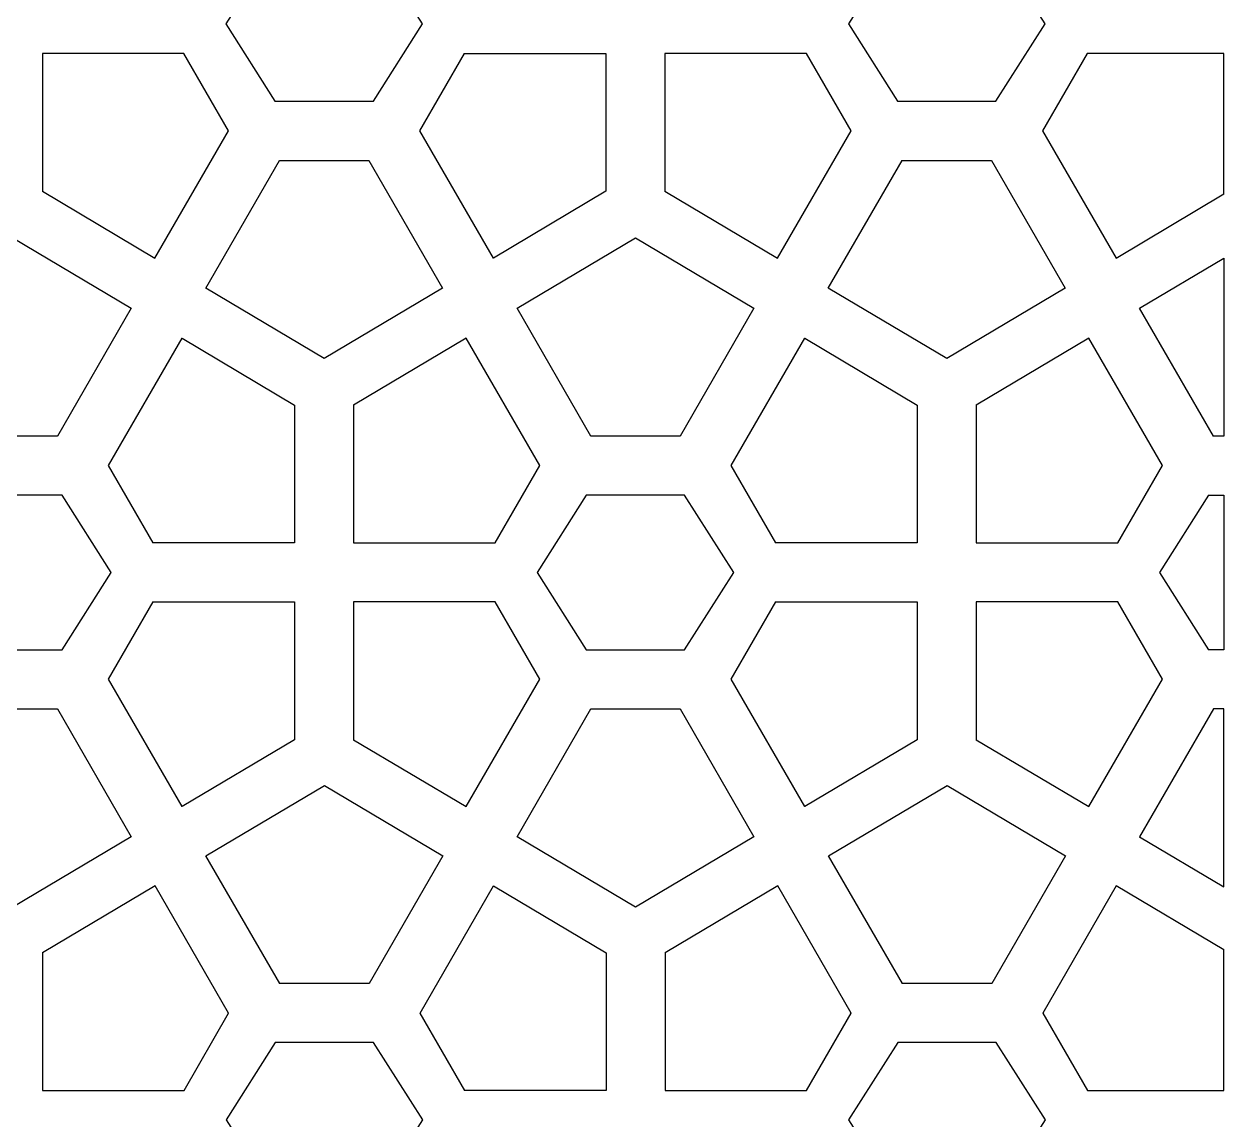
# Model space of a CAD drawing. Header units: centimetres. Extents: x -86 to 86, y -100 to 100.
# Drawn here: x -36.77 to -6.28, y 36.39 to 64.23 of the extents above; entities that cross this region are included whole.
import ezdxf

# ---------------------------------------------------------------- set-up
doc = ezdxf.new("R2010")
doc.units = ezdxf.units.CM
doc.header["$MEASUREMENT"] = 0
doc.layers.add('layer 1', color=7, linetype='Continuous')

msp = doc.modelspace()

# ---------------------------------------------------------------- linework, layer by layer
at = {"layer": 'layer 1', "color": 230}
for points, knots in [([(-31.64548, 64.22895), (-31.64548, 64.22895), (-30.39548, 66.19304), (-30.39548, 66.19304), (-30.39548, 66.19304), (-30.39548, 66.19304), (-27.8955, 66.19304), (-27.8955, 66.19304), (-27.8955, 66.19304), (-27.8955, 66.19304), (-26.64548, 64.22895), (-26.64548, 64.22895), (-26.64548, 64.22895), (-26.64548, 64.22895), (-27.89549, 62.26484), (-27.89549, 62.26484), (-27.89549, 62.26484), (-27.89549, 62.26484), (-30.3955, 62.26484), (-30.3955, 62.26484), (-30.3955, 62.26484), (-30.3955, 62.26484), (-31.64548, 64.22895), (-31.64548, 64.22895)], [0, 0, 0, 0, 0.14285714, 0.14285714, 0.14285714, 0.14285714, 0.28571429, 0.28571429, 0.28571429, 0.28571429, 0.42857143, 0.42857143, 0.42857143, 0.42857143, 0.57142857, 0.57142857, 0.57142857, 0.57142857, 0.71428571, 0.71428571, 0.71428571, 0.71428571, 1, 1, 1, 1]), ([(-15.82497, 64.22917), (-15.82497, 64.22917), (-14.57497, 66.19326), (-14.57497, 66.19326), (-14.57497, 66.19326), (-14.57497, 66.19326), (-12.07499, 66.19326), (-12.07499, 66.19326), (-12.07499, 66.19326), (-12.07499, 66.19326), (-10.82497, 64.22917), (-10.82497, 64.22917), (-10.82497, 64.22917), (-10.82497, 64.22917), (-12.07498, 62.26506), (-12.07498, 62.26506), (-12.07498, 62.26506), (-12.07498, 62.26506), (-14.57499, 62.26506), (-14.57499, 62.26506), (-14.57499, 62.26506), (-14.57499, 62.26506), (-15.82497, 64.22917), (-15.82497, 64.22917)], [0, 0, 0, 0, 0.14285714, 0.14285714, 0.14285714, 0.14285714, 0.28571429, 0.28571429, 0.28571429, 0.28571429, 0.42857143, 0.42857143, 0.42857143, 0.42857143, 0.57142857, 0.57142857, 0.57142857, 0.57142857, 0.71428571, 0.71428571, 0.71428571, 0.71428571, 1, 1, 1, 1]), ([(-33.44543, 58.28115), (-33.44543, 58.28115), (-36.30575, 59.97888), (-36.30575, 59.97888), (-36.30575, 59.97888), (-36.30575, 59.97888), (-36.30575, 63.47883), (-36.30575, 63.47883), (-36.30575, 63.47883), (-36.30575, 63.47883), (-32.71241, 63.47882), (-32.71241, 63.47882), (-32.71241, 63.47882), (-32.71241, 63.47882), (-31.57849, 61.51478), (-31.57849, 61.51478), (-31.57849, 61.51478), (-31.57849, 61.51478), (-33.44543, 58.28115), (-33.44543, 58.28115)], [0, 0, 0, 0, 0.16666667, 0.16666667, 0.16666667, 0.16666667, 0.33333333, 0.33333333, 0.33333333, 0.33333333, 0.5, 0.5, 0.5, 0.5, 0.66666667, 0.66666667, 0.66666667, 0.66666667, 1, 1, 1, 1]), ([(-24.84561, 58.28108), (-24.84561, 58.28108), (-21.98523, 59.97886), (-21.98523, 59.97886), (-21.98523, 59.97886), (-21.98523, 59.97886), (-21.98523, 63.47882), (-21.98523, 63.47882), (-21.98523, 63.47882), (-21.98523, 63.47882), (-25.57861, 63.47882), (-25.57861, 63.47882), (-25.57861, 63.47882), (-25.57861, 63.47882), (-26.71257, 61.51471), (-26.71257, 61.51471), (-26.71257, 61.51471), (-26.71257, 61.51471), (-24.84561, 58.28108), (-24.84561, 58.28108)], [0, 0, 0, 0, 0.16666667, 0.16666667, 0.16666667, 0.16666667, 0.33333333, 0.33333333, 0.33333333, 0.33333333, 0.5, 0.5, 0.5, 0.5, 0.66666667, 0.66666667, 0.66666667, 0.66666667, 1, 1, 1, 1]), ([(-17.62492, 58.28137), (-17.62492, 58.28137), (-20.48524, 59.9791), (-20.48524, 59.9791), (-20.48524, 59.9791), (-20.48524, 59.9791), (-20.48524, 63.47905), (-20.48524, 63.47905), (-20.48524, 63.47905), (-20.48524, 63.47905), (-16.8919, 63.47904), (-16.8919, 63.47904), (-16.8919, 63.47904), (-16.8919, 63.47904), (-15.75798, 61.515), (-15.75798, 61.515), (-15.75798, 61.515), (-15.75798, 61.515), (-17.62492, 58.28137), (-17.62492, 58.28137)], [0, 0, 0, 0, 0.16666667, 0.16666667, 0.16666667, 0.16666667, 0.33333333, 0.33333333, 0.33333333, 0.33333333, 0.5, 0.5, 0.5, 0.5, 0.66666667, 0.66666667, 0.66666667, 0.66666667, 1, 1, 1, 1]), ([(-6.28106, 63.47904), (-6.28106, 63.47904), (-6.28108, 59.91003), (-6.28108, 59.91003), (-6.28108, 59.91003), (-6.28108, 59.91003), (-9.0251, 58.2813), (-9.0251, 58.2813), (-9.0251, 58.2813), (-9.0251, 58.2813), (-10.89206, 61.51493), (-10.89206, 61.51493), (-10.89206, 61.51493), (-10.89206, 61.51493), (-9.7581, 63.47904), (-9.7581, 63.47904), (-9.7581, 63.47904), (-9.7581, 63.47904), (-6.28106, 63.47904), (-6.28106, 63.47904)], [0, 0, 0, 0, 0.16666667, 0.16666667, 0.16666667, 0.16666667, 0.33333333, 0.33333333, 0.33333333, 0.33333333, 0.5, 0.5, 0.5, 0.5, 0.66666667, 0.66666667, 0.66666667, 0.66666667, 1, 1, 1, 1]), ([(-32.15544, 57.51549), (-32.15544, 57.51549), (-29.14547, 55.72892), (-29.14547, 55.72892), (-29.14547, 55.72892), (-29.14547, 55.72892), (-26.13561, 57.51543), (-26.13561, 57.51543), (-26.13561, 57.51543), (-26.13561, 57.51543), (-28.01166, 60.76483), (-28.01166, 60.76483), (-28.01166, 60.76483), (-28.01166, 60.76483), (-30.27943, 60.76484), (-30.27943, 60.76484), (-30.27943, 60.76484), (-30.27943, 60.76484), (-32.15544, 57.51549), (-32.15544, 57.51549)], [0, 0, 0, 0, 0.16666667, 0.16666667, 0.16666667, 0.16666667, 0.33333333, 0.33333333, 0.33333333, 0.33333333, 0.5, 0.5, 0.5, 0.5, 0.66666667, 0.66666667, 0.66666667, 0.66666667, 1, 1, 1, 1]), ([(-16.33493, 57.51571), (-16.33493, 57.51571), (-13.32496, 55.72914), (-13.32496, 55.72914), (-13.32496, 55.72914), (-13.32496, 55.72914), (-10.3151, 57.51565), (-10.3151, 57.51565), (-10.3151, 57.51565), (-10.3151, 57.51565), (-12.19115, 60.76505), (-12.19115, 60.76505), (-12.19115, 60.76505), (-12.19115, 60.76505), (-14.45892, 60.76506), (-14.45892, 60.76506), (-14.45892, 60.76506), (-14.45892, 60.76506), (-16.33493, 57.51571), (-16.33493, 57.51571)], [0, 0, 0, 0, 0.16666667, 0.16666667, 0.16666667, 0.16666667, 0.33333333, 0.33333333, 0.33333333, 0.33333333, 0.5, 0.5, 0.5, 0.5, 0.66666667, 0.66666667, 0.66666667, 0.66666667, 1, 1, 1, 1]), ([(-34.04552, 57.0092), (-34.04552, 57.0092), (-37.05549, 58.79578), (-37.05549, 58.79578), (-37.05549, 58.79578), (-37.05549, 58.79578), (-40.06555, 57.00913), (-40.06555, 57.00913), (-40.06555, 57.00913), (-40.06555, 57.00913), (-38.18964, 53.7599), (-38.18964, 53.7599), (-38.18964, 53.7599), (-38.18964, 53.7599), (-35.9215, 53.7599), (-35.9215, 53.7599), (-35.9215, 53.7599), (-35.9215, 53.7599), (-34.04552, 57.0092), (-34.04552, 57.0092)], [0, 0, 0, 0, 0.16666667, 0.16666667, 0.16666667, 0.16666667, 0.33333333, 0.33333333, 0.33333333, 0.33333333, 0.5, 0.5, 0.5, 0.5, 0.66666667, 0.66666667, 0.66666667, 0.66666667, 1, 1, 1, 1]), ([(-18.22507, 57.00941), (-18.22507, 57.00941), (-21.23504, 58.79599), (-21.23504, 58.79599), (-21.23504, 58.79599), (-21.23504, 58.79599), (-24.2451, 57.00934), (-24.2451, 57.00934), (-24.2451, 57.00934), (-24.2451, 57.00934), (-22.36919, 53.76011), (-22.36919, 53.76011), (-22.36919, 53.76011), (-22.36919, 53.76011), (-20.10105, 53.76011), (-20.10105, 53.76011), (-20.10105, 53.76011), (-20.10105, 53.76011), (-18.22507, 57.00941), (-18.22507, 57.00941)], [0, 0, 0, 0, 0.16666667, 0.16666667, 0.16666667, 0.16666667, 0.33333333, 0.33333333, 0.33333333, 0.33333333, 0.5, 0.5, 0.5, 0.5, 0.66666667, 0.66666667, 0.66666667, 0.66666667, 1, 1, 1, 1]), ([(-6.28494, 58.28191), (-6.28494, 58.28191), (-8.42459, 57.00956), (-8.42459, 57.00956), (-8.42459, 57.00956), (-8.42459, 57.00956), (-6.54868, 53.76033), (-6.54868, 53.76033), (-6.54868, 53.76033), (-6.54868, 53.76033), (-6.28494, 53.76033), (-6.28494, 53.76033), (-6.28494, 53.76033), (-6.28494, 53.76033), (-6.28494, 58.28191), (-6.28494, 58.28191)], [0, 0, 0, 0, 0.2, 0.2, 0.2, 0.2, 0.4, 0.4, 0.4, 0.4, 0.6, 0.6, 0.6, 0.6, 1, 1, 1, 1]), ([(-29.89523, 51.04568), (-29.89523, 51.04568), (-29.89521, 54.54574), (-29.89521, 54.54574), (-29.89521, 54.54574), (-29.89521, 54.54574), (-32.75554, 56.2435), (-32.75554, 56.2435), (-32.75554, 56.2435), (-32.75554, 56.2435), (-34.6225, 53.00986), (-34.6225, 53.00986), (-34.6225, 53.00986), (-34.6225, 53.00986), (-33.48849, 51.04568), (-33.48849, 51.04568), (-33.48849, 51.04568), (-33.48849, 51.04568), (-29.89523, 51.04568), (-29.89523, 51.04568)], [0, 0, 0, 0, 0.16666667, 0.16666667, 0.16666667, 0.16666667, 0.33333333, 0.33333333, 0.33333333, 0.33333333, 0.5, 0.5, 0.5, 0.5, 0.66666667, 0.66666667, 0.66666667, 0.66666667, 1, 1, 1, 1]), ([(-28.39535, 51.04589), (-28.39535, 51.04589), (-28.39536, 54.54593), (-28.39536, 54.54593), (-28.39536, 54.54593), (-28.39536, 54.54593), (-25.53509, 56.24368), (-25.53509, 56.24368), (-25.53509, 56.24368), (-25.53509, 56.24368), (-23.66812, 53.01002), (-23.66812, 53.01002), (-23.66812, 53.01002), (-23.66812, 53.01002), (-24.80214, 51.04589), (-24.80214, 51.04589), (-24.80214, 51.04589), (-24.80214, 51.04589), (-28.39535, 51.04589), (-28.39535, 51.04589)], [0, 0, 0, 0, 0.16666667, 0.16666667, 0.16666667, 0.16666667, 0.33333333, 0.33333333, 0.33333333, 0.33333333, 0.5, 0.5, 0.5, 0.5, 0.66666667, 0.66666667, 0.66666667, 0.66666667, 1, 1, 1, 1]), ([(-14.07478, 51.04589), (-14.07478, 51.04589), (-14.07476, 54.54595), (-14.07476, 54.54595), (-14.07476, 54.54595), (-14.07476, 54.54595), (-16.93509, 56.24371), (-16.93509, 56.24371), (-16.93509, 56.24371), (-16.93509, 56.24371), (-18.80205, 53.01007), (-18.80205, 53.01007), (-18.80205, 53.01007), (-18.80205, 53.01007), (-17.66804, 51.04589), (-17.66804, 51.04589), (-17.66804, 51.04589), (-17.66804, 51.04589), (-14.07478, 51.04589), (-14.07478, 51.04589)], [0, 0, 0, 0, 0.16666667, 0.16666667, 0.16666667, 0.16666667, 0.33333333, 0.33333333, 0.33333333, 0.33333333, 0.5, 0.5, 0.5, 0.5, 0.66666667, 0.66666667, 0.66666667, 0.66666667, 1, 1, 1, 1]), ([(-12.57484, 51.04611), (-12.57484, 51.04611), (-12.57485, 54.54615), (-12.57485, 54.54615), (-12.57485, 54.54615), (-12.57485, 54.54615), (-9.71458, 56.2439), (-9.71458, 56.2439), (-9.71458, 56.2439), (-9.71458, 56.2439), (-7.84761, 53.01024), (-7.84761, 53.01024), (-7.84761, 53.01024), (-7.84761, 53.01024), (-8.98163, 51.04611), (-8.98163, 51.04611), (-8.98163, 51.04611), (-8.98163, 51.04611), (-12.57484, 51.04611), (-12.57484, 51.04611)], [0, 0, 0, 0, 0.16666667, 0.16666667, 0.16666667, 0.16666667, 0.33333333, 0.33333333, 0.33333333, 0.33333333, 0.5, 0.5, 0.5, 0.5, 0.66666667, 0.66666667, 0.66666667, 0.66666667, 1, 1, 1, 1]), ([(-39.5555, 50.29581), (-39.5555, 50.29581), (-38.3055, 52.2599), (-38.3055, 52.2599), (-38.3055, 52.2599), (-38.3055, 52.2599), (-35.80552, 52.2599), (-35.80552, 52.2599), (-35.80552, 52.2599), (-35.80552, 52.2599), (-34.5555, 50.29581), (-34.5555, 50.29581), (-34.5555, 50.29581), (-34.5555, 50.29581), (-35.80551, 48.3317), (-35.80551, 48.3317), (-35.80551, 48.3317), (-35.80551, 48.3317), (-38.30552, 48.3317), (-38.30552, 48.3317), (-38.30552, 48.3317), (-38.30552, 48.3317), (-39.5555, 50.29581), (-39.5555, 50.29581)], [0, 0, 0, 0, 0.14285714, 0.14285714, 0.14285714, 0.14285714, 0.28571429, 0.28571429, 0.28571429, 0.28571429, 0.42857143, 0.42857143, 0.42857143, 0.42857143, 0.57142857, 0.57142857, 0.57142857, 0.57142857, 0.71428571, 0.71428571, 0.71428571, 0.71428571, 1, 1, 1, 1]), ([(-23.73505, 50.29602), (-23.73505, 50.29602), (-22.48505, 52.26011), (-22.48505, 52.26011), (-22.48505, 52.26011), (-22.48505, 52.26011), (-19.98507, 52.26011), (-19.98507, 52.26011), (-19.98507, 52.26011), (-19.98507, 52.26011), (-18.73505, 50.29602), (-18.73505, 50.29602), (-18.73505, 50.29602), (-18.73505, 50.29602), (-19.98506, 48.33191), (-19.98506, 48.33191), (-19.98506, 48.33191), (-19.98506, 48.33191), (-22.48507, 48.33191), (-22.48507, 48.33191), (-22.48507, 48.33191), (-22.48507, 48.33191), (-23.73505, 50.29602), (-23.73505, 50.29602)], [0, 0, 0, 0, 0.14285714, 0.14285714, 0.14285714, 0.14285714, 0.28571429, 0.28571429, 0.28571429, 0.28571429, 0.42857143, 0.42857143, 0.42857143, 0.42857143, 0.57142857, 0.57142857, 0.57142857, 0.57142857, 0.71428571, 0.71428571, 0.71428571, 0.71428571, 1, 1, 1, 1]), ([(-6.28494, 52.26031), (-6.28494, 52.26031), (-6.66454, 52.26033), (-6.66454, 52.26033), (-6.66454, 52.26033), (-6.66454, 52.26033), (-7.91454, 50.29624), (-7.91454, 50.29624), (-7.91454, 50.29624), (-7.91454, 50.29624), (-6.66456, 48.33213), (-6.66456, 48.33213), (-6.66456, 48.33213), (-6.66456, 48.33213), (-6.28494, 48.33212), (-6.28494, 48.33212), (-6.28494, 48.33212), (-6.28494, 48.33212), (-6.28494, 52.26031), (-6.28494, 52.26031)], [0, 0, 0, 0, 0.16666667, 0.16666667, 0.16666667, 0.16666667, 0.33333333, 0.33333333, 0.33333333, 0.33333333, 0.5, 0.5, 0.5, 0.5, 0.66666667, 0.66666667, 0.66666667, 0.66666667, 1, 1, 1, 1]), ([(-32.75563, 44.34794), (-32.75563, 44.34794), (-29.89525, 46.04572), (-29.89525, 46.04572), (-29.89525, 46.04572), (-29.89525, 46.04572), (-29.89525, 49.54568), (-29.89525, 49.54568), (-29.89525, 49.54568), (-29.89525, 49.54568), (-33.48863, 49.54568), (-33.48863, 49.54568), (-33.48863, 49.54568), (-33.48863, 49.54568), (-34.62259, 47.58157), (-34.62259, 47.58157), (-34.62259, 47.58157), (-34.62259, 47.58157), (-32.75563, 44.34794), (-32.75563, 44.34794)], [0, 0, 0, 0, 0.16666667, 0.16666667, 0.16666667, 0.16666667, 0.33333333, 0.33333333, 0.33333333, 0.33333333, 0.5, 0.5, 0.5, 0.5, 0.66666667, 0.66666667, 0.66666667, 0.66666667, 1, 1, 1, 1]), ([(-25.535, 44.34822), (-25.535, 44.34822), (-28.39532, 46.04595), (-28.39532, 46.04595), (-28.39532, 46.04595), (-28.39532, 46.04595), (-28.39532, 49.5459), (-28.39532, 49.5459), (-28.39532, 49.5459), (-28.39532, 49.5459), (-24.80198, 49.54589), (-24.80198, 49.54589), (-24.80198, 49.54589), (-24.80198, 49.54589), (-23.66806, 47.58185), (-23.66806, 47.58185), (-23.66806, 47.58185), (-23.66806, 47.58185), (-25.535, 44.34822), (-25.535, 44.34822)], [0, 0, 0, 0, 0.16666667, 0.16666667, 0.16666667, 0.16666667, 0.33333333, 0.33333333, 0.33333333, 0.33333333, 0.5, 0.5, 0.5, 0.5, 0.66666667, 0.66666667, 0.66666667, 0.66666667, 1, 1, 1, 1]), ([(-16.93518, 44.34815), (-16.93518, 44.34815), (-14.0748, 46.04593), (-14.0748, 46.04593), (-14.0748, 46.04593), (-14.0748, 46.04593), (-14.0748, 49.54589), (-14.0748, 49.54589), (-14.0748, 49.54589), (-14.0748, 49.54589), (-17.66818, 49.54589), (-17.66818, 49.54589), (-17.66818, 49.54589), (-17.66818, 49.54589), (-18.80214, 47.58178), (-18.80214, 47.58178), (-18.80214, 47.58178), (-18.80214, 47.58178), (-16.93518, 44.34815), (-16.93518, 44.34815)], [0, 0, 0, 0, 0.16666667, 0.16666667, 0.16666667, 0.16666667, 0.33333333, 0.33333333, 0.33333333, 0.33333333, 0.5, 0.5, 0.5, 0.5, 0.66666667, 0.66666667, 0.66666667, 0.66666667, 1, 1, 1, 1]), ([(-9.71449, 44.34844), (-9.71449, 44.34844), (-12.57481, 46.04617), (-12.57481, 46.04617), (-12.57481, 46.04617), (-12.57481, 46.04617), (-12.57481, 49.54612), (-12.57481, 49.54612), (-12.57481, 49.54612), (-12.57481, 49.54612), (-8.98147, 49.54611), (-8.98147, 49.54611), (-8.98147, 49.54611), (-8.98147, 49.54611), (-7.84755, 47.58207), (-7.84755, 47.58207), (-7.84755, 47.58207), (-7.84755, 47.58207), (-9.71449, 44.34844), (-9.71449, 44.34844)], [0, 0, 0, 0, 0.16666667, 0.16666667, 0.16666667, 0.16666667, 0.33333333, 0.33333333, 0.33333333, 0.33333333, 0.5, 0.5, 0.5, 0.5, 0.66666667, 0.66666667, 0.66666667, 0.66666667, 1, 1, 1, 1]), ([(-40.06546, 43.58235), (-40.06546, 43.58235), (-37.05549, 41.79578), (-37.05549, 41.79578), (-37.05549, 41.79578), (-37.05549, 41.79578), (-34.04563, 43.58229), (-34.04563, 43.58229), (-34.04563, 43.58229), (-34.04563, 43.58229), (-35.92168, 46.83169), (-35.92168, 46.83169), (-35.92168, 46.83169), (-35.92168, 46.83169), (-38.18945, 46.8317), (-38.18945, 46.8317), (-38.18945, 46.8317), (-38.18945, 46.8317), (-40.06546, 43.58235), (-40.06546, 43.58235)], [0, 0, 0, 0, 0.16666667, 0.16666667, 0.16666667, 0.16666667, 0.33333333, 0.33333333, 0.33333333, 0.33333333, 0.5, 0.5, 0.5, 0.5, 0.66666667, 0.66666667, 0.66666667, 0.66666667, 1, 1, 1, 1]), ([(-24.24501, 43.58256), (-24.24501, 43.58256), (-21.23504, 41.79599), (-21.23504, 41.79599), (-21.23504, 41.79599), (-21.23504, 41.79599), (-18.22518, 43.5825), (-18.22518, 43.5825), (-18.22518, 43.5825), (-18.22518, 43.5825), (-20.10123, 46.8319), (-20.10123, 46.8319), (-20.10123, 46.8319), (-20.10123, 46.8319), (-22.369, 46.83191), (-22.369, 46.83191), (-22.369, 46.83191), (-22.369, 46.83191), (-24.24501, 43.58256), (-24.24501, 43.58256)], [0, 0, 0, 0, 0.16666667, 0.16666667, 0.16666667, 0.16666667, 0.33333333, 0.33333333, 0.33333333, 0.33333333, 0.5, 0.5, 0.5, 0.5, 0.66666667, 0.66666667, 0.66666667, 0.66666667, 1, 1, 1, 1]), ([(-6.28106, 46.83213), (-6.28106, 46.83213), (-6.28107, 42.31055), (-6.28107, 42.31055), (-6.28107, 42.31055), (-6.28107, 42.31055), (-8.4245, 43.58278), (-8.4245, 43.58278), (-8.4245, 43.58278), (-8.4245, 43.58278), (-6.54849, 46.83213), (-6.54849, 46.83213), (-6.54849, 46.83213), (-6.54849, 46.83213), (-6.28106, 46.83213), (-6.28106, 46.83213)], [0, 0, 0, 0, 0.2, 0.2, 0.2, 0.2, 0.4, 0.4, 0.4, 0.4, 0.6, 0.6, 0.6, 0.6, 1, 1, 1, 1]), ([(-26.1286, 43.09923), (-26.1286, 43.09923), (-29.13857, 44.88581), (-29.13857, 44.88581), (-29.13857, 44.88581), (-29.13857, 44.88581), (-32.14863, 43.09916), (-32.14863, 43.09916), (-32.14863, 43.09916), (-32.14863, 43.09916), (-30.27272, 39.84993), (-30.27272, 39.84993), (-30.27272, 39.84993), (-30.27272, 39.84993), (-28.00458, 39.84993), (-28.00458, 39.84993), (-28.00458, 39.84993), (-28.00458, 39.84993), (-26.1286, 43.09923), (-26.1286, 43.09923)], [0, 0, 0, 0, 0.16666667, 0.16666667, 0.16666667, 0.16666667, 0.33333333, 0.33333333, 0.33333333, 0.33333333, 0.5, 0.5, 0.5, 0.5, 0.66666667, 0.66666667, 0.66666667, 0.66666667, 1, 1, 1, 1]), ([(-10.30809, 43.09945), (-10.30809, 43.09945), (-13.31806, 44.88603), (-13.31806, 44.88603), (-13.31806, 44.88603), (-13.31806, 44.88603), (-16.32812, 43.09938), (-16.32812, 43.09938), (-16.32812, 43.09938), (-16.32812, 43.09938), (-14.45221, 39.85015), (-14.45221, 39.85015), (-14.45221, 39.85015), (-14.45221, 39.85015), (-12.18407, 39.85015), (-12.18407, 39.85015), (-12.18407, 39.85015), (-12.18407, 39.85015), (-10.30809, 43.09945), (-10.30809, 43.09945)], [0, 0, 0, 0, 0.16666667, 0.16666667, 0.16666667, 0.16666667, 0.33333333, 0.33333333, 0.33333333, 0.33333333, 0.5, 0.5, 0.5, 0.5, 0.66666667, 0.66666667, 0.66666667, 0.66666667, 1, 1, 1, 1]), ([(-36.29888, 37.13571), (-36.29888, 37.13571), (-36.29889, 40.63575), (-36.29889, 40.63575), (-36.29889, 40.63575), (-36.29889, 40.63575), (-33.43862, 42.3335), (-33.43862, 42.3335), (-33.43862, 42.3335), (-33.43862, 42.3335), (-31.57165, 39.09984), (-31.57165, 39.09984), (-31.57165, 39.09984), (-31.57165, 39.09984), (-32.70567, 37.13571), (-32.70567, 37.13571), (-32.70567, 37.13571), (-32.70567, 37.13571), (-36.29888, 37.13571), (-36.29888, 37.13571)], [0, 0, 0, 0, 0.16666667, 0.16666667, 0.16666667, 0.16666667, 0.33333333, 0.33333333, 0.33333333, 0.33333333, 0.5, 0.5, 0.5, 0.5, 0.66666667, 0.66666667, 0.66666667, 0.66666667, 1, 1, 1, 1]), ([(-21.97831, 37.13571), (-21.97831, 37.13571), (-21.97829, 40.63577), (-21.97829, 40.63577), (-21.97829, 40.63577), (-21.97829, 40.63577), (-24.83862, 42.33353), (-24.83862, 42.33353), (-24.83862, 42.33353), (-24.83862, 42.33353), (-26.70558, 39.09989), (-26.70558, 39.09989), (-26.70558, 39.09989), (-26.70558, 39.09989), (-25.57157, 37.13571), (-25.57157, 37.13571), (-25.57157, 37.13571), (-25.57157, 37.13571), (-21.97831, 37.13571), (-21.97831, 37.13571)], [0, 0, 0, 0, 0.16666667, 0.16666667, 0.16666667, 0.16666667, 0.33333333, 0.33333333, 0.33333333, 0.33333333, 0.5, 0.5, 0.5, 0.5, 0.66666667, 0.66666667, 0.66666667, 0.66666667, 1, 1, 1, 1]), ([(-20.47837, 37.13593), (-20.47837, 37.13593), (-20.47838, 40.63597), (-20.47838, 40.63597), (-20.47838, 40.63597), (-20.47838, 40.63597), (-17.61811, 42.33372), (-17.61811, 42.33372), (-17.61811, 42.33372), (-17.61811, 42.33372), (-15.75114, 39.10006), (-15.75114, 39.10006), (-15.75114, 39.10006), (-15.75114, 39.10006), (-16.88516, 37.13593), (-16.88516, 37.13593), (-16.88516, 37.13593), (-16.88516, 37.13593), (-20.47837, 37.13593), (-20.47837, 37.13593)], [0, 0, 0, 0, 0.16666667, 0.16666667, 0.16666667, 0.16666667, 0.33333333, 0.33333333, 0.33333333, 0.33333333, 0.5, 0.5, 0.5, 0.5, 0.66666667, 0.66666667, 0.66666667, 0.66666667, 1, 1, 1, 1]), ([(-6.28494, 37.13593), (-6.28494, 37.13593), (-9.75106, 37.13593), (-9.75106, 37.13593), (-9.75106, 37.13593), (-9.75106, 37.13593), (-10.88507, 39.10011), (-10.88507, 39.10011), (-10.88507, 39.10011), (-10.88507, 39.10011), (-9.01811, 42.33375), (-9.01811, 42.33375), (-9.01811, 42.33375), (-9.01811, 42.33375), (-6.28494, 40.71142), (-6.28494, 40.71142), (-6.28494, 40.71142), (-6.28494, 40.71142), (-6.28494, 37.13593), (-6.28494, 37.13593)], [0, 0, 0, 0, 0.16666667, 0.16666667, 0.16666667, 0.16666667, 0.33333333, 0.33333333, 0.33333333, 0.33333333, 0.5, 0.5, 0.5, 0.5, 0.66666667, 0.66666667, 0.66666667, 0.66666667, 1, 1, 1, 1]), ([(-31.63858, 36.38584), (-31.63858, 36.38584), (-30.38858, 38.34993), (-30.38858, 38.34993), (-30.38858, 38.34993), (-30.38858, 38.34993), (-27.8886, 38.34993), (-27.8886, 38.34993), (-27.8886, 38.34993), (-27.8886, 38.34993), (-26.63858, 36.38584), (-26.63858, 36.38584), (-26.63858, 36.38584), (-26.63858, 36.38584), (-27.88859, 34.42173), (-27.88859, 34.42173), (-27.88859, 34.42173), (-27.88859, 34.42173), (-30.3886, 34.42173), (-30.3886, 34.42173), (-30.3886, 34.42173), (-30.3886, 34.42173), (-31.63858, 36.38584), (-31.63858, 36.38584)], [0, 0, 0, 0, 0.14285714, 0.14285714, 0.14285714, 0.14285714, 0.28571429, 0.28571429, 0.28571429, 0.28571429, 0.42857143, 0.42857143, 0.42857143, 0.42857143, 0.57142857, 0.57142857, 0.57142857, 0.57142857, 0.71428571, 0.71428571, 0.71428571, 0.71428571, 1, 1, 1, 1]), ([(-15.81807, 36.38606), (-15.81807, 36.38606), (-14.56807, 38.35015), (-14.56807, 38.35015), (-14.56807, 38.35015), (-14.56807, 38.35015), (-12.06809, 38.35015), (-12.06809, 38.35015), (-12.06809, 38.35015), (-12.06809, 38.35015), (-10.81807, 36.38606), (-10.81807, 36.38606), (-10.81807, 36.38606), (-10.81807, 36.38606), (-12.06808, 34.42195), (-12.06808, 34.42195), (-12.06808, 34.42195), (-12.06808, 34.42195), (-14.56809, 34.42195), (-14.56809, 34.42195), (-14.56809, 34.42195), (-14.56809, 34.42195), (-15.81807, 36.38606), (-15.81807, 36.38606)], [0, 0, 0, 0, 0.14285714, 0.14285714, 0.14285714, 0.14285714, 0.28571429, 0.28571429, 0.28571429, 0.28571429, 0.42857143, 0.42857143, 0.42857143, 0.42857143, 0.57142857, 0.57142857, 0.57142857, 0.57142857, 0.71428571, 0.71428571, 0.71428571, 0.71428571, 1, 1, 1, 1])]:
    msp.add_open_spline(points, degree=3, knots=knots, dxfattribs=at)
at = {"layer": 'layer 1', "color": 250, "lineweight": 9}
for points, knots in [([(-31.64548, 64.22895), (-31.64548, 64.22895), (-30.39548, 66.19304), (-30.39548, 66.19304), (-30.39548, 66.19304), (-30.39548, 66.19304), (-27.8955, 66.19304), (-27.8955, 66.19304), (-27.8955, 66.19304), (-27.8955, 66.19304), (-26.64548, 64.22895), (-26.64548, 64.22895), (-26.64548, 64.22895), (-26.64548, 64.22895), (-27.89549, 62.26484), (-27.89549, 62.26484), (-27.89549, 62.26484), (-27.89549, 62.26484), (-30.3955, 62.26484), (-30.3955, 62.26484), (-30.3955, 62.26484), (-30.3955, 62.26484), (-31.64548, 64.22895), (-31.64548, 64.22895)], [0, 0, 0, 0, 0.14285714, 0.14285714, 0.14285714, 0.14285714, 0.28571429, 0.28571429, 0.28571429, 0.28571429, 0.42857143, 0.42857143, 0.42857143, 0.42857143, 0.57142857, 0.57142857, 0.57142857, 0.57142857, 0.71428571, 0.71428571, 0.71428571, 0.71428571, 1, 1, 1, 1]), ([(-15.82497, 64.22917), (-15.82497, 64.22917), (-14.57497, 66.19326), (-14.57497, 66.19326), (-14.57497, 66.19326), (-14.57497, 66.19326), (-12.07499, 66.19326), (-12.07499, 66.19326), (-12.07499, 66.19326), (-12.07499, 66.19326), (-10.82497, 64.22917), (-10.82497, 64.22917), (-10.82497, 64.22917), (-10.82497, 64.22917), (-12.07498, 62.26506), (-12.07498, 62.26506), (-12.07498, 62.26506), (-12.07498, 62.26506), (-14.57499, 62.26506), (-14.57499, 62.26506), (-14.57499, 62.26506), (-14.57499, 62.26506), (-15.82497, 64.22917), (-15.82497, 64.22917)], [0, 0, 0, 0, 0.14285714, 0.14285714, 0.14285714, 0.14285714, 0.28571429, 0.28571429, 0.28571429, 0.28571429, 0.42857143, 0.42857143, 0.42857143, 0.42857143, 0.57142857, 0.57142857, 0.57142857, 0.57142857, 0.71428571, 0.71428571, 0.71428571, 0.71428571, 1, 1, 1, 1]), ([(-33.44543, 58.28115), (-33.44543, 58.28115), (-36.30575, 59.97888), (-36.30575, 59.97888), (-36.30575, 59.97888), (-36.30575, 59.97888), (-36.30575, 63.47883), (-36.30575, 63.47883), (-36.30575, 63.47883), (-36.30575, 63.47883), (-32.71241, 63.47882), (-32.71241, 63.47882), (-32.71241, 63.47882), (-32.71241, 63.47882), (-31.57849, 61.51478), (-31.57849, 61.51478), (-31.57849, 61.51478), (-31.57849, 61.51478), (-33.44543, 58.28115), (-33.44543, 58.28115)], [0, 0, 0, 0, 0.16666667, 0.16666667, 0.16666667, 0.16666667, 0.33333333, 0.33333333, 0.33333333, 0.33333333, 0.5, 0.5, 0.5, 0.5, 0.66666667, 0.66666667, 0.66666667, 0.66666667, 1, 1, 1, 1]), ([(-24.84561, 58.28108), (-24.84561, 58.28108), (-21.98523, 59.97886), (-21.98523, 59.97886), (-21.98523, 59.97886), (-21.98523, 59.97886), (-21.98523, 63.47882), (-21.98523, 63.47882), (-21.98523, 63.47882), (-21.98523, 63.47882), (-25.57861, 63.47882), (-25.57861, 63.47882), (-25.57861, 63.47882), (-25.57861, 63.47882), (-26.71257, 61.51471), (-26.71257, 61.51471), (-26.71257, 61.51471), (-26.71257, 61.51471), (-24.84561, 58.28108), (-24.84561, 58.28108)], [0, 0, 0, 0, 0.16666667, 0.16666667, 0.16666667, 0.16666667, 0.33333333, 0.33333333, 0.33333333, 0.33333333, 0.5, 0.5, 0.5, 0.5, 0.66666667, 0.66666667, 0.66666667, 0.66666667, 1, 1, 1, 1]), ([(-17.62492, 58.28137), (-17.62492, 58.28137), (-20.48524, 59.9791), (-20.48524, 59.9791), (-20.48524, 59.9791), (-20.48524, 59.9791), (-20.48524, 63.47905), (-20.48524, 63.47905), (-20.48524, 63.47905), (-20.48524, 63.47905), (-16.8919, 63.47904), (-16.8919, 63.47904), (-16.8919, 63.47904), (-16.8919, 63.47904), (-15.75798, 61.515), (-15.75798, 61.515), (-15.75798, 61.515), (-15.75798, 61.515), (-17.62492, 58.28137), (-17.62492, 58.28137)], [0, 0, 0, 0, 0.16666667, 0.16666667, 0.16666667, 0.16666667, 0.33333333, 0.33333333, 0.33333333, 0.33333333, 0.5, 0.5, 0.5, 0.5, 0.66666667, 0.66666667, 0.66666667, 0.66666667, 1, 1, 1, 1]), ([(-6.28106, 63.47904), (-6.28106, 63.47904), (-6.28108, 59.91003), (-6.28108, 59.91003), (-6.28108, 59.91003), (-6.28108, 59.91003), (-9.0251, 58.2813), (-9.0251, 58.2813), (-9.0251, 58.2813), (-9.0251, 58.2813), (-10.89206, 61.51493), (-10.89206, 61.51493), (-10.89206, 61.51493), (-10.89206, 61.51493), (-9.7581, 63.47904), (-9.7581, 63.47904), (-9.7581, 63.47904), (-9.7581, 63.47904), (-6.28106, 63.47904), (-6.28106, 63.47904)], [0, 0, 0, 0, 0.16666667, 0.16666667, 0.16666667, 0.16666667, 0.33333333, 0.33333333, 0.33333333, 0.33333333, 0.5, 0.5, 0.5, 0.5, 0.66666667, 0.66666667, 0.66666667, 0.66666667, 1, 1, 1, 1]), ([(-32.15544, 57.51549), (-32.15544, 57.51549), (-29.14547, 55.72892), (-29.14547, 55.72892), (-29.14547, 55.72892), (-29.14547, 55.72892), (-26.13561, 57.51543), (-26.13561, 57.51543), (-26.13561, 57.51543), (-26.13561, 57.51543), (-28.01166, 60.76483), (-28.01166, 60.76483), (-28.01166, 60.76483), (-28.01166, 60.76483), (-30.27943, 60.76484), (-30.27943, 60.76484), (-30.27943, 60.76484), (-30.27943, 60.76484), (-32.15544, 57.51549), (-32.15544, 57.51549)], [0, 0, 0, 0, 0.16666667, 0.16666667, 0.16666667, 0.16666667, 0.33333333, 0.33333333, 0.33333333, 0.33333333, 0.5, 0.5, 0.5, 0.5, 0.66666667, 0.66666667, 0.66666667, 0.66666667, 1, 1, 1, 1]), ([(-16.33493, 57.51571), (-16.33493, 57.51571), (-13.32496, 55.72914), (-13.32496, 55.72914), (-13.32496, 55.72914), (-13.32496, 55.72914), (-10.3151, 57.51565), (-10.3151, 57.51565), (-10.3151, 57.51565), (-10.3151, 57.51565), (-12.19115, 60.76505), (-12.19115, 60.76505), (-12.19115, 60.76505), (-12.19115, 60.76505), (-14.45892, 60.76506), (-14.45892, 60.76506), (-14.45892, 60.76506), (-14.45892, 60.76506), (-16.33493, 57.51571), (-16.33493, 57.51571)], [0, 0, 0, 0, 0.16666667, 0.16666667, 0.16666667, 0.16666667, 0.33333333, 0.33333333, 0.33333333, 0.33333333, 0.5, 0.5, 0.5, 0.5, 0.66666667, 0.66666667, 0.66666667, 0.66666667, 1, 1, 1, 1]), ([(-34.04552, 57.0092), (-34.04552, 57.0092), (-37.05549, 58.79578), (-37.05549, 58.79578), (-37.05549, 58.79578), (-37.05549, 58.79578), (-40.06555, 57.00913), (-40.06555, 57.00913), (-40.06555, 57.00913), (-40.06555, 57.00913), (-38.18964, 53.7599), (-38.18964, 53.7599), (-38.18964, 53.7599), (-38.18964, 53.7599), (-35.9215, 53.7599), (-35.9215, 53.7599), (-35.9215, 53.7599), (-35.9215, 53.7599), (-34.04552, 57.0092), (-34.04552, 57.0092)], [0, 0, 0, 0, 0.16666667, 0.16666667, 0.16666667, 0.16666667, 0.33333333, 0.33333333, 0.33333333, 0.33333333, 0.5, 0.5, 0.5, 0.5, 0.66666667, 0.66666667, 0.66666667, 0.66666667, 1, 1, 1, 1]), ([(-18.22507, 57.00941), (-18.22507, 57.00941), (-21.23504, 58.79599), (-21.23504, 58.79599), (-21.23504, 58.79599), (-21.23504, 58.79599), (-24.2451, 57.00934), (-24.2451, 57.00934), (-24.2451, 57.00934), (-24.2451, 57.00934), (-22.36919, 53.76011), (-22.36919, 53.76011), (-22.36919, 53.76011), (-22.36919, 53.76011), (-20.10105, 53.76011), (-20.10105, 53.76011), (-20.10105, 53.76011), (-20.10105, 53.76011), (-18.22507, 57.00941), (-18.22507, 57.00941)], [0, 0, 0, 0, 0.16666667, 0.16666667, 0.16666667, 0.16666667, 0.33333333, 0.33333333, 0.33333333, 0.33333333, 0.5, 0.5, 0.5, 0.5, 0.66666667, 0.66666667, 0.66666667, 0.66666667, 1, 1, 1, 1]), ([(-6.28494, 58.28191), (-6.28494, 58.28191), (-8.42459, 57.00956), (-8.42459, 57.00956), (-8.42459, 57.00956), (-8.42459, 57.00956), (-6.54868, 53.76033), (-6.54868, 53.76033), (-6.54868, 53.76033), (-6.54868, 53.76033), (-6.28494, 53.76033), (-6.28494, 53.76033), (-6.28494, 53.76033), (-6.28494, 53.76033), (-6.28494, 58.28191), (-6.28494, 58.28191)], [0, 0, 0, 0, 0.2, 0.2, 0.2, 0.2, 0.4, 0.4, 0.4, 0.4, 0.6, 0.6, 0.6, 0.6, 1, 1, 1, 1]), ([(-29.89523, 51.04568), (-29.89523, 51.04568), (-29.89521, 54.54574), (-29.89521, 54.54574), (-29.89521, 54.54574), (-29.89521, 54.54574), (-32.75554, 56.2435), (-32.75554, 56.2435), (-32.75554, 56.2435), (-32.75554, 56.2435), (-34.6225, 53.00986), (-34.6225, 53.00986), (-34.6225, 53.00986), (-34.6225, 53.00986), (-33.48849, 51.04568), (-33.48849, 51.04568), (-33.48849, 51.04568), (-33.48849, 51.04568), (-29.89523, 51.04568), (-29.89523, 51.04568)], [0, 0, 0, 0, 0.16666667, 0.16666667, 0.16666667, 0.16666667, 0.33333333, 0.33333333, 0.33333333, 0.33333333, 0.5, 0.5, 0.5, 0.5, 0.66666667, 0.66666667, 0.66666667, 0.66666667, 1, 1, 1, 1]), ([(-28.39535, 51.04589), (-28.39535, 51.04589), (-28.39536, 54.54593), (-28.39536, 54.54593), (-28.39536, 54.54593), (-28.39536, 54.54593), (-25.53509, 56.24368), (-25.53509, 56.24368), (-25.53509, 56.24368), (-25.53509, 56.24368), (-23.66812, 53.01002), (-23.66812, 53.01002), (-23.66812, 53.01002), (-23.66812, 53.01002), (-24.80214, 51.04589), (-24.80214, 51.04589), (-24.80214, 51.04589), (-24.80214, 51.04589), (-28.39535, 51.04589), (-28.39535, 51.04589)], [0, 0, 0, 0, 0.16666667, 0.16666667, 0.16666667, 0.16666667, 0.33333333, 0.33333333, 0.33333333, 0.33333333, 0.5, 0.5, 0.5, 0.5, 0.66666667, 0.66666667, 0.66666667, 0.66666667, 1, 1, 1, 1]), ([(-14.07478, 51.04589), (-14.07478, 51.04589), (-14.07476, 54.54595), (-14.07476, 54.54595), (-14.07476, 54.54595), (-14.07476, 54.54595), (-16.93509, 56.24371), (-16.93509, 56.24371), (-16.93509, 56.24371), (-16.93509, 56.24371), (-18.80205, 53.01007), (-18.80205, 53.01007), (-18.80205, 53.01007), (-18.80205, 53.01007), (-17.66804, 51.04589), (-17.66804, 51.04589), (-17.66804, 51.04589), (-17.66804, 51.04589), (-14.07478, 51.04589), (-14.07478, 51.04589)], [0, 0, 0, 0, 0.16666667, 0.16666667, 0.16666667, 0.16666667, 0.33333333, 0.33333333, 0.33333333, 0.33333333, 0.5, 0.5, 0.5, 0.5, 0.66666667, 0.66666667, 0.66666667, 0.66666667, 1, 1, 1, 1]), ([(-12.57484, 51.04611), (-12.57484, 51.04611), (-12.57485, 54.54615), (-12.57485, 54.54615), (-12.57485, 54.54615), (-12.57485, 54.54615), (-9.71458, 56.2439), (-9.71458, 56.2439), (-9.71458, 56.2439), (-9.71458, 56.2439), (-7.84761, 53.01024), (-7.84761, 53.01024), (-7.84761, 53.01024), (-7.84761, 53.01024), (-8.98163, 51.04611), (-8.98163, 51.04611), (-8.98163, 51.04611), (-8.98163, 51.04611), (-12.57484, 51.04611), (-12.57484, 51.04611)], [0, 0, 0, 0, 0.16666667, 0.16666667, 0.16666667, 0.16666667, 0.33333333, 0.33333333, 0.33333333, 0.33333333, 0.5, 0.5, 0.5, 0.5, 0.66666667, 0.66666667, 0.66666667, 0.66666667, 1, 1, 1, 1]), ([(-39.5555, 50.29581), (-39.5555, 50.29581), (-38.3055, 52.2599), (-38.3055, 52.2599), (-38.3055, 52.2599), (-38.3055, 52.2599), (-35.80552, 52.2599), (-35.80552, 52.2599), (-35.80552, 52.2599), (-35.80552, 52.2599), (-34.5555, 50.29581), (-34.5555, 50.29581), (-34.5555, 50.29581), (-34.5555, 50.29581), (-35.80551, 48.3317), (-35.80551, 48.3317), (-35.80551, 48.3317), (-35.80551, 48.3317), (-38.30552, 48.3317), (-38.30552, 48.3317), (-38.30552, 48.3317), (-38.30552, 48.3317), (-39.5555, 50.29581), (-39.5555, 50.29581)], [0, 0, 0, 0, 0.14285714, 0.14285714, 0.14285714, 0.14285714, 0.28571429, 0.28571429, 0.28571429, 0.28571429, 0.42857143, 0.42857143, 0.42857143, 0.42857143, 0.57142857, 0.57142857, 0.57142857, 0.57142857, 0.71428571, 0.71428571, 0.71428571, 0.71428571, 1, 1, 1, 1]), ([(-23.73505, 50.29602), (-23.73505, 50.29602), (-22.48505, 52.26011), (-22.48505, 52.26011), (-22.48505, 52.26011), (-22.48505, 52.26011), (-19.98507, 52.26011), (-19.98507, 52.26011), (-19.98507, 52.26011), (-19.98507, 52.26011), (-18.73505, 50.29602), (-18.73505, 50.29602), (-18.73505, 50.29602), (-18.73505, 50.29602), (-19.98506, 48.33191), (-19.98506, 48.33191), (-19.98506, 48.33191), (-19.98506, 48.33191), (-22.48507, 48.33191), (-22.48507, 48.33191), (-22.48507, 48.33191), (-22.48507, 48.33191), (-23.73505, 50.29602), (-23.73505, 50.29602)], [0, 0, 0, 0, 0.14285714, 0.14285714, 0.14285714, 0.14285714, 0.28571429, 0.28571429, 0.28571429, 0.28571429, 0.42857143, 0.42857143, 0.42857143, 0.42857143, 0.57142857, 0.57142857, 0.57142857, 0.57142857, 0.71428571, 0.71428571, 0.71428571, 0.71428571, 1, 1, 1, 1]), ([(-6.28494, 52.26031), (-6.28494, 52.26031), (-6.66454, 52.26033), (-6.66454, 52.26033), (-6.66454, 52.26033), (-6.66454, 52.26033), (-7.91454, 50.29624), (-7.91454, 50.29624), (-7.91454, 50.29624), (-7.91454, 50.29624), (-6.66456, 48.33213), (-6.66456, 48.33213), (-6.66456, 48.33213), (-6.66456, 48.33213), (-6.28494, 48.33212), (-6.28494, 48.33212), (-6.28494, 48.33212), (-6.28494, 48.33212), (-6.28494, 52.26031), (-6.28494, 52.26031)], [0, 0, 0, 0, 0.16666667, 0.16666667, 0.16666667, 0.16666667, 0.33333333, 0.33333333, 0.33333333, 0.33333333, 0.5, 0.5, 0.5, 0.5, 0.66666667, 0.66666667, 0.66666667, 0.66666667, 1, 1, 1, 1]), ([(-32.75563, 44.34794), (-32.75563, 44.34794), (-29.89525, 46.04572), (-29.89525, 46.04572), (-29.89525, 46.04572), (-29.89525, 46.04572), (-29.89525, 49.54568), (-29.89525, 49.54568), (-29.89525, 49.54568), (-29.89525, 49.54568), (-33.48863, 49.54568), (-33.48863, 49.54568), (-33.48863, 49.54568), (-33.48863, 49.54568), (-34.62259, 47.58157), (-34.62259, 47.58157), (-34.62259, 47.58157), (-34.62259, 47.58157), (-32.75563, 44.34794), (-32.75563, 44.34794)], [0, 0, 0, 0, 0.16666667, 0.16666667, 0.16666667, 0.16666667, 0.33333333, 0.33333333, 0.33333333, 0.33333333, 0.5, 0.5, 0.5, 0.5, 0.66666667, 0.66666667, 0.66666667, 0.66666667, 1, 1, 1, 1]), ([(-25.535, 44.34822), (-25.535, 44.34822), (-28.39532, 46.04595), (-28.39532, 46.04595), (-28.39532, 46.04595), (-28.39532, 46.04595), (-28.39532, 49.5459), (-28.39532, 49.5459), (-28.39532, 49.5459), (-28.39532, 49.5459), (-24.80198, 49.54589), (-24.80198, 49.54589), (-24.80198, 49.54589), (-24.80198, 49.54589), (-23.66806, 47.58185), (-23.66806, 47.58185), (-23.66806, 47.58185), (-23.66806, 47.58185), (-25.535, 44.34822), (-25.535, 44.34822)], [0, 0, 0, 0, 0.16666667, 0.16666667, 0.16666667, 0.16666667, 0.33333333, 0.33333333, 0.33333333, 0.33333333, 0.5, 0.5, 0.5, 0.5, 0.66666667, 0.66666667, 0.66666667, 0.66666667, 1, 1, 1, 1]), ([(-16.93518, 44.34815), (-16.93518, 44.34815), (-14.0748, 46.04593), (-14.0748, 46.04593), (-14.0748, 46.04593), (-14.0748, 46.04593), (-14.0748, 49.54589), (-14.0748, 49.54589), (-14.0748, 49.54589), (-14.0748, 49.54589), (-17.66818, 49.54589), (-17.66818, 49.54589), (-17.66818, 49.54589), (-17.66818, 49.54589), (-18.80214, 47.58178), (-18.80214, 47.58178), (-18.80214, 47.58178), (-18.80214, 47.58178), (-16.93518, 44.34815), (-16.93518, 44.34815)], [0, 0, 0, 0, 0.16666667, 0.16666667, 0.16666667, 0.16666667, 0.33333333, 0.33333333, 0.33333333, 0.33333333, 0.5, 0.5, 0.5, 0.5, 0.66666667, 0.66666667, 0.66666667, 0.66666667, 1, 1, 1, 1]), ([(-9.71449, 44.34844), (-9.71449, 44.34844), (-12.57481, 46.04617), (-12.57481, 46.04617), (-12.57481, 46.04617), (-12.57481, 46.04617), (-12.57481, 49.54612), (-12.57481, 49.54612), (-12.57481, 49.54612), (-12.57481, 49.54612), (-8.98147, 49.54611), (-8.98147, 49.54611), (-8.98147, 49.54611), (-8.98147, 49.54611), (-7.84755, 47.58207), (-7.84755, 47.58207), (-7.84755, 47.58207), (-7.84755, 47.58207), (-9.71449, 44.34844), (-9.71449, 44.34844)], [0, 0, 0, 0, 0.16666667, 0.16666667, 0.16666667, 0.16666667, 0.33333333, 0.33333333, 0.33333333, 0.33333333, 0.5, 0.5, 0.5, 0.5, 0.66666667, 0.66666667, 0.66666667, 0.66666667, 1, 1, 1, 1]), ([(-40.06546, 43.58235), (-40.06546, 43.58235), (-37.05549, 41.79578), (-37.05549, 41.79578), (-37.05549, 41.79578), (-37.05549, 41.79578), (-34.04563, 43.58229), (-34.04563, 43.58229), (-34.04563, 43.58229), (-34.04563, 43.58229), (-35.92168, 46.83169), (-35.92168, 46.83169), (-35.92168, 46.83169), (-35.92168, 46.83169), (-38.18945, 46.8317), (-38.18945, 46.8317), (-38.18945, 46.8317), (-38.18945, 46.8317), (-40.06546, 43.58235), (-40.06546, 43.58235)], [0, 0, 0, 0, 0.16666667, 0.16666667, 0.16666667, 0.16666667, 0.33333333, 0.33333333, 0.33333333, 0.33333333, 0.5, 0.5, 0.5, 0.5, 0.66666667, 0.66666667, 0.66666667, 0.66666667, 1, 1, 1, 1]), ([(-24.24501, 43.58256), (-24.24501, 43.58256), (-21.23504, 41.79599), (-21.23504, 41.79599), (-21.23504, 41.79599), (-21.23504, 41.79599), (-18.22518, 43.5825), (-18.22518, 43.5825), (-18.22518, 43.5825), (-18.22518, 43.5825), (-20.10123, 46.8319), (-20.10123, 46.8319), (-20.10123, 46.8319), (-20.10123, 46.8319), (-22.369, 46.83191), (-22.369, 46.83191), (-22.369, 46.83191), (-22.369, 46.83191), (-24.24501, 43.58256), (-24.24501, 43.58256)], [0, 0, 0, 0, 0.16666667, 0.16666667, 0.16666667, 0.16666667, 0.33333333, 0.33333333, 0.33333333, 0.33333333, 0.5, 0.5, 0.5, 0.5, 0.66666667, 0.66666667, 0.66666667, 0.66666667, 1, 1, 1, 1]), ([(-6.28106, 46.83213), (-6.28106, 46.83213), (-6.28107, 42.31055), (-6.28107, 42.31055), (-6.28107, 42.31055), (-6.28107, 42.31055), (-8.4245, 43.58278), (-8.4245, 43.58278), (-8.4245, 43.58278), (-8.4245, 43.58278), (-6.54849, 46.83213), (-6.54849, 46.83213), (-6.54849, 46.83213), (-6.54849, 46.83213), (-6.28106, 46.83213), (-6.28106, 46.83213)], [0, 0, 0, 0, 0.2, 0.2, 0.2, 0.2, 0.4, 0.4, 0.4, 0.4, 0.6, 0.6, 0.6, 0.6, 1, 1, 1, 1]), ([(-26.1286, 43.09923), (-26.1286, 43.09923), (-29.13857, 44.88581), (-29.13857, 44.88581), (-29.13857, 44.88581), (-29.13857, 44.88581), (-32.14863, 43.09916), (-32.14863, 43.09916), (-32.14863, 43.09916), (-32.14863, 43.09916), (-30.27272, 39.84993), (-30.27272, 39.84993), (-30.27272, 39.84993), (-30.27272, 39.84993), (-28.00458, 39.84993), (-28.00458, 39.84993), (-28.00458, 39.84993), (-28.00458, 39.84993), (-26.1286, 43.09923), (-26.1286, 43.09923)], [0, 0, 0, 0, 0.16666667, 0.16666667, 0.16666667, 0.16666667, 0.33333333, 0.33333333, 0.33333333, 0.33333333, 0.5, 0.5, 0.5, 0.5, 0.66666667, 0.66666667, 0.66666667, 0.66666667, 1, 1, 1, 1]), ([(-10.30809, 43.09945), (-10.30809, 43.09945), (-13.31806, 44.88603), (-13.31806, 44.88603), (-13.31806, 44.88603), (-13.31806, 44.88603), (-16.32812, 43.09938), (-16.32812, 43.09938), (-16.32812, 43.09938), (-16.32812, 43.09938), (-14.45221, 39.85015), (-14.45221, 39.85015), (-14.45221, 39.85015), (-14.45221, 39.85015), (-12.18407, 39.85015), (-12.18407, 39.85015), (-12.18407, 39.85015), (-12.18407, 39.85015), (-10.30809, 43.09945), (-10.30809, 43.09945)], [0, 0, 0, 0, 0.16666667, 0.16666667, 0.16666667, 0.16666667, 0.33333333, 0.33333333, 0.33333333, 0.33333333, 0.5, 0.5, 0.5, 0.5, 0.66666667, 0.66666667, 0.66666667, 0.66666667, 1, 1, 1, 1]), ([(-36.29888, 37.13571), (-36.29888, 37.13571), (-36.29889, 40.63575), (-36.29889, 40.63575), (-36.29889, 40.63575), (-36.29889, 40.63575), (-33.43862, 42.3335), (-33.43862, 42.3335), (-33.43862, 42.3335), (-33.43862, 42.3335), (-31.57165, 39.09984), (-31.57165, 39.09984), (-31.57165, 39.09984), (-31.57165, 39.09984), (-32.70567, 37.13571), (-32.70567, 37.13571), (-32.70567, 37.13571), (-32.70567, 37.13571), (-36.29888, 37.13571), (-36.29888, 37.13571)], [0, 0, 0, 0, 0.16666667, 0.16666667, 0.16666667, 0.16666667, 0.33333333, 0.33333333, 0.33333333, 0.33333333, 0.5, 0.5, 0.5, 0.5, 0.66666667, 0.66666667, 0.66666667, 0.66666667, 1, 1, 1, 1]), ([(-21.97831, 37.13571), (-21.97831, 37.13571), (-21.97829, 40.63577), (-21.97829, 40.63577), (-21.97829, 40.63577), (-21.97829, 40.63577), (-24.83862, 42.33353), (-24.83862, 42.33353), (-24.83862, 42.33353), (-24.83862, 42.33353), (-26.70558, 39.09989), (-26.70558, 39.09989), (-26.70558, 39.09989), (-26.70558, 39.09989), (-25.57157, 37.13571), (-25.57157, 37.13571), (-25.57157, 37.13571), (-25.57157, 37.13571), (-21.97831, 37.13571), (-21.97831, 37.13571)], [0, 0, 0, 0, 0.16666667, 0.16666667, 0.16666667, 0.16666667, 0.33333333, 0.33333333, 0.33333333, 0.33333333, 0.5, 0.5, 0.5, 0.5, 0.66666667, 0.66666667, 0.66666667, 0.66666667, 1, 1, 1, 1]), ([(-20.47837, 37.13593), (-20.47837, 37.13593), (-20.47838, 40.63597), (-20.47838, 40.63597), (-20.47838, 40.63597), (-20.47838, 40.63597), (-17.61811, 42.33372), (-17.61811, 42.33372), (-17.61811, 42.33372), (-17.61811, 42.33372), (-15.75114, 39.10006), (-15.75114, 39.10006), (-15.75114, 39.10006), (-15.75114, 39.10006), (-16.88516, 37.13593), (-16.88516, 37.13593), (-16.88516, 37.13593), (-16.88516, 37.13593), (-20.47837, 37.13593), (-20.47837, 37.13593)], [0, 0, 0, 0, 0.16666667, 0.16666667, 0.16666667, 0.16666667, 0.33333333, 0.33333333, 0.33333333, 0.33333333, 0.5, 0.5, 0.5, 0.5, 0.66666667, 0.66666667, 0.66666667, 0.66666667, 1, 1, 1, 1]), ([(-6.28494, 37.13593), (-6.28494, 37.13593), (-9.75106, 37.13593), (-9.75106, 37.13593), (-9.75106, 37.13593), (-9.75106, 37.13593), (-10.88507, 39.10011), (-10.88507, 39.10011), (-10.88507, 39.10011), (-10.88507, 39.10011), (-9.01811, 42.33375), (-9.01811, 42.33375), (-9.01811, 42.33375), (-9.01811, 42.33375), (-6.28494, 40.71142), (-6.28494, 40.71142), (-6.28494, 40.71142), (-6.28494, 40.71142), (-6.28494, 37.13593), (-6.28494, 37.13593)], [0, 0, 0, 0, 0.16666667, 0.16666667, 0.16666667, 0.16666667, 0.33333333, 0.33333333, 0.33333333, 0.33333333, 0.5, 0.5, 0.5, 0.5, 0.66666667, 0.66666667, 0.66666667, 0.66666667, 1, 1, 1, 1]), ([(-31.63858, 36.38584), (-31.63858, 36.38584), (-30.38858, 38.34993), (-30.38858, 38.34993), (-30.38858, 38.34993), (-30.38858, 38.34993), (-27.8886, 38.34993), (-27.8886, 38.34993), (-27.8886, 38.34993), (-27.8886, 38.34993), (-26.63858, 36.38584), (-26.63858, 36.38584), (-26.63858, 36.38584), (-26.63858, 36.38584), (-27.88859, 34.42173), (-27.88859, 34.42173), (-27.88859, 34.42173), (-27.88859, 34.42173), (-30.3886, 34.42173), (-30.3886, 34.42173), (-30.3886, 34.42173), (-30.3886, 34.42173), (-31.63858, 36.38584), (-31.63858, 36.38584)], [0, 0, 0, 0, 0.14285714, 0.14285714, 0.14285714, 0.14285714, 0.28571429, 0.28571429, 0.28571429, 0.28571429, 0.42857143, 0.42857143, 0.42857143, 0.42857143, 0.57142857, 0.57142857, 0.57142857, 0.57142857, 0.71428571, 0.71428571, 0.71428571, 0.71428571, 1, 1, 1, 1]), ([(-15.81807, 36.38606), (-15.81807, 36.38606), (-14.56807, 38.35015), (-14.56807, 38.35015), (-14.56807, 38.35015), (-14.56807, 38.35015), (-12.06809, 38.35015), (-12.06809, 38.35015), (-12.06809, 38.35015), (-12.06809, 38.35015), (-10.81807, 36.38606), (-10.81807, 36.38606), (-10.81807, 36.38606), (-10.81807, 36.38606), (-12.06808, 34.42195), (-12.06808, 34.42195), (-12.06808, 34.42195), (-12.06808, 34.42195), (-14.56809, 34.42195), (-14.56809, 34.42195), (-14.56809, 34.42195), (-14.56809, 34.42195), (-15.81807, 36.38606), (-15.81807, 36.38606)], [0, 0, 0, 0, 0.14285714, 0.14285714, 0.14285714, 0.14285714, 0.28571429, 0.28571429, 0.28571429, 0.28571429, 0.42857143, 0.42857143, 0.42857143, 0.42857143, 0.57142857, 0.57142857, 0.57142857, 0.57142857, 0.71428571, 0.71428571, 0.71428571, 0.71428571, 1, 1, 1, 1])]:
    msp.add_open_spline(points, degree=3, knots=knots, dxfattribs=at)

doc.saveas('drawing.dxf')
